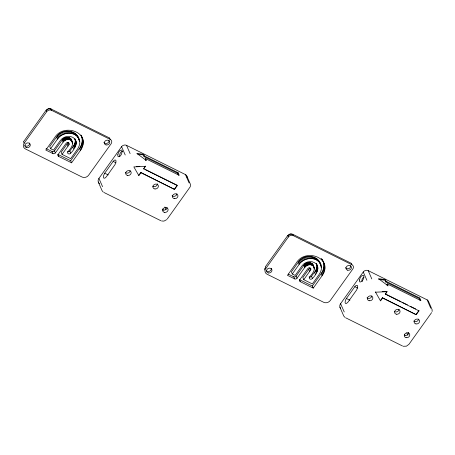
<?xml version="1.0" encoding="UTF-8"?>
<svg xmlns="http://www.w3.org/2000/svg" width="455" height="455" viewBox="0 0 455 455"><rect width="100%" height="100%" fill="white"/><g stroke="black" fill="none" stroke-linecap="round" stroke-linejoin="round"><path stroke-width="0.68" d="M68.256 142.284A1.78 1.502 -23.6 0 1 68.051 142.665L61.169 152.294L62.079 154.393L70.679 158.653L77.515 149.086C86.911 135.021 64.781 123.811 56.545 137.04L49.709 146.612L50.624 148.705L53.485 150.127L60.282 140.623C62.949 136.779 68.563 135.061 72.76 137.342C79.5 141.01 74.734 149.416 70.764 153.107A1.78 1.502 -23.6 0 1 68.347 153.773A1.78 1.502 -23.6 0 1 67.897 151.686C70.224 149.268 75.57 142.938 70.667 140.032C68.102 138.638 64.684 139.731 63.103 142.102L55.368 152.925A1.78 1.502 -23.6 0 1 52.951 153.591L45.79 150.036L54.64 137.655C63.66 122.298 92.53 132.78 80.427 150.446L71.572 162.827L58.684 156.435L57.768 154.336L70.656 160.734L71.572 162.827M67.431 151.674A1.78 1.502 -23.6 0 0 69.848 151.009C72.146 147.551 76.639 143.513 74.921 138.792L75.837 140.891M70.656 160.734L79.511 148.353C81.991 144.929 83.037 140.311 81.576 136.261M303.752 279.677L310.634 270.048L309.724 267.955L302.837 277.584L303.752 279.677L312.346 283.943L319.188 274.376C328.584 260.305 306.448 249.101 298.218 262.33L291.382 271.902L292.292 273.995L295.159 275.417L301.955 265.908C304.623 262.063 310.23 260.351 314.433 262.632C321.167 266.294 316.401 274.706 312.431 278.392A1.78 1.502 -23.6 0 1 310.014 279.057A1.78 1.502 -23.6 0 1 309.571 276.976C311.897 274.558 317.237 268.228 312.34 265.316C309.775 263.928 306.357 265.02 304.776 267.392L297.041 278.215A1.78 1.502 -23.6 0 1 294.624 278.875L287.463 275.326L296.313 262.945C305.333 247.588 334.197 258.07 322.095 275.736L313.245 288.117L300.351 281.719L299.669 280.149M309.104 276.964A1.78 1.502 -23.6 0 0 311.516 276.299C313.819 272.841 318.312 268.803 316.595 264.082M313.245 288.117L312.329 286.019L321.179 273.637C323.664 270.213 324.711 265.601 323.249 261.551M264.565 268.387L264.429 269.974M432.142 311.493L432.091 309.576L428.542 301.46M104.718 173.19L103.666 175.351L103.427 176.927A3.907 1.712 -63.6 0 0 103.973 178.172L104.883 178.144L106.311 176.836L115.064 164.545L116.031 161.303A3.907 1.712 -63.6 0 0 115.49 160.058L114.575 160.086L113.5 160.956L104.718 173.19L108.233 174.93M346.391 298.48L345.533 300.072L345.1 302.217A3.907 1.712 -63.6 0 0 345.646 303.462L346.556 303.434L347.984 302.12L356.737 289.829L357.704 286.593A3.907 1.712 -63.6 0 0 357.158 285.348L356.248 285.376L355.167 286.24L346.391 298.48L349.901 300.22M23.614 141.636L46.143 110.121M24.155 143.228L46.694 111.697A3.617 3.054 -23.6 0 1 51.608 110.343L110.246 139.435A3.617 3.054 -23.6 0 1 111.162 143.678L88.623 175.209A4.851 4.089 -23.6 0 1 82.037 177.023L25.378 148.916A4.851 4.089 -23.6 0 1 24.155 143.228L23.563 141.841M50.624 148.705L57.461 139.139C62.153 131.802 75.649 130.648 79.164 139.622M46.069 148.535L52.041 151.498A1.78 1.502 -23.6 0 0 54.452 150.832L62.187 140.009C64.263 136.25 71.52 136.346 71.816 141.255M62.079 154.393L68.967 144.758A1.78 1.502 -23.6 0 0 68.517 142.677A1.78 1.502 -23.6 0 0 66.1 143.342L58.234 154.347A1.78 1.502 -23.6 0 0 58.684 156.435M99.52 183.718A4.874 4.112 -23.6 0 1 98.928 178.394L121.582 146.703A3.64 3.066 -23.6 0 1 126.524 145.344L185.458 174.578A3.64 3.066 -23.6 0 1 186.988 177.245M178.536 175.277L177.683 173.321L144.042 156.634L144.468 156.037L143.74 154.376L136.784 153.358L146.459 160.592L145.606 158.641L145.179 159.239L145.748 160.541M138.712 175.311L140.783 172.417L174.561 189.428L177.319 185.566L143.683 168.879L145.304 166.086M140.783 172.417L140.925 172.741L138.855 175.63L133.838 166.894L145.446 166.411L143.683 168.879M177.683 173.321L178.11 172.724L144.468 156.037M174.419 189.104L177.183 185.242L145.446 169.499M167.286 219.003L190.27 186.732L190.417 184.292L186.868 176.17M265.282 266.926L287.81 235.406M265.822 268.513L288.362 236.981A3.617 3.054 -23.6 0 1 293.276 235.627L351.92 264.719A3.617 3.054 -23.6 0 1 352.835 268.968L330.296 300.499A4.851 4.089 -23.6 0 1 323.71 302.313L267.051 274.206A4.851 4.089 -23.6 0 1 265.822 268.513L265.237 267.125M292.292 273.995L299.134 264.423C303.826 257.086 317.323 255.938 320.832 264.912M288.339 274.12L293.708 276.782A1.78 1.502 -23.6 0 0 296.125 276.117L303.86 265.299C305.936 261.54 313.188 261.631 313.489 266.545M340.653 308.507A4.874 4.112 -23.6 0 1 340.602 303.678L363.255 271.988A3.64 3.066 -23.6 0 1 368.192 270.628L427.131 299.868A3.64 3.066 -23.6 0 1 428.661 302.529M420.21 300.562L419.351 298.611L385.715 281.924L386.141 281.326L385.413 279.66L378.458 278.648L388.132 285.882L387.279 283.931L386.852 284.529L387.421 285.825M380.386 300.596L382.456 297.707L416.234 314.718L418.992 310.85L418.85 310.532L416.092 314.394M418.992 310.85L385.357 294.163L386.977 291.376M382.456 297.707L382.592 298.025L380.528 300.92L375.369 291.86M385.357 294.163L387.12 291.695L375.506 292.184M419.351 298.611L419.777 298.014L386.141 281.326M431.602 312.613L408.96 344.293L406.429 346.17L403.221 346.266M51.608 110.343C51.426 107.022 44.499 108.961 46.694 111.697M46.143 110.44L48.719 108.813L51.057 109.086M293.276 235.627C293.1 232.306 286.172 234.251 288.362 236.981M287.816 235.73L290.392 234.103L292.73 234.376M166.78 219.606L163.976 221.102L161.548 220.976M136.426 166.462L139.844 166.314M382.194 291.575L385.613 291.433M122.622 151.259L121.309 151.782A2.986 1.308 -63.6 0 0 120.006 153.705L119.534 155.803A3.282 1.439 -63.6 0 0 119.807 156.691M362.487 281.184L362.237 281.173A2.167 0.95 -63.6 0 1 361.861 280.456L362.163 279.097A1.883 0.825 -63.6 0 1 362.988 277.886L363.829 277.55A2.167 0.95 -63.6 0 1 364.028 277.681M137.751 154.16L143.314 154.967L144.042 156.634M378.725 279.342L384.987 280.257L385.715 281.924M50.88 108.881L109.513 137.973M145.606 158.641L179.247 175.334L178.11 172.724M292.554 234.171L351.186 263.257M387.279 283.931L420.915 300.618L419.777 298.014M385.214 293.845L401.082 301.716M402.351 302.342L407.43 304.861M410.603 306.437L415.677 308.956M140.925 172.741L174.561 189.428M113.147 161.394L116.076 162.85M382.592 298.025L416.234 314.718M354.82 286.684L357.749 288.134M299.441 279.626L312.329 286.019M103.899 192.454L160.837 220.703M345.572 317.744L402.51 345.988M344.822 317.26L343.775 316.037L339.942 307.267M103.154 191.97L102.108 190.747L98.269 181.977M351.294 263.343L351.92 264.719M109.621 138.053L110.246 139.435M322.777 260.431L322.191 259.367L323.107 261.466M344.236 311.965L340.602 303.678M102.568 186.675L98.928 178.394M366.889 280.274L363.255 271.988M125.216 154.984L121.582 146.703M427.131 299.868L430.731 308.16M408.357 332.662L408.886 333.879M406.827 332.855L407.89 335.289M404.358 334.271L404.922 335.562M368.192 270.628L371.798 278.921M323.004 260.954L324.159 263.644M323.596 262.711L324.512 264.81M321.725 258.895L322.407 260.465M323.818 263.911L324.733 266.004M321.15 258.491L321.605 259.538M323.92 265.14L324.836 267.233M323.897 266.38L324.813 268.478M323.744 267.631L324.66 269.73M323.471 268.882L324.381 270.975M323.073 270.111L323.983 272.209M319.097 261.119L320.013 263.217M319.552 261.949L320.877 265.293M318.557 260.345L319.473 262.438M320.593 265.174L321.281 266.749M317.931 259.623L318.847 261.716M320.9 266.653L321.361 267.699M317.232 258.963L318.142 261.056M322.555 271.322L323.471 273.421M316.452 258.372L317.368 260.465M315.616 257.849L316.526 259.942M321.924 272.505L322.84 274.598M314.712 257.399L315.628 259.498M321.179 273.637L322.095 275.736M313.762 257.035L314.678 259.128M316.333 263.462L317.505 266.175M316.464 263.917L317.698 266.823M316.913 265.396L317.823 267.489M316.964 266.073L317.88 268.171M312.767 256.751L313.683 258.844M316.953 266.767L317.869 268.86M316.868 267.46L317.783 269.553M311.738 256.552L312.653 258.645M316.714 268.149L317.63 270.247M316.492 268.837L317.408 270.93M310.68 256.438L311.595 258.531M316.208 269.508L317.124 271.601M315.855 270.162L316.771 272.255M309.599 256.41L310.515 258.503M312.915 264.622L314.297 267.83M312.682 264.292L314.371 268.228M312.414 263.985L313.33 266.078M313.717 267.068L314.405 268.638M315.361 270.918L316.276 273.017M312.113 263.701L313.029 265.794M313.711 267.477L314.394 269.053M311.783 263.445L312.699 265.544M308.513 256.466L309.428 258.565M311.425 263.223L312.34 265.316M311.038 263.03L311.954 265.129M310.628 262.876L311.544 264.969M314.468 272.17L315.383 274.268M310.208 262.751L311.123 264.85M307.421 256.614L308.336 258.707M309.764 262.666L310.68 264.764M309.309 262.62L310.225 264.713M306.334 256.848L307.25 258.94M308.848 262.609L309.764 264.702M308.382 262.632L309.298 264.73M307.916 262.694L308.831 264.793M305.271 257.166L306.187 259.259M307.455 262.797L308.371 264.89M307 262.933L307.91 265.026M304.224 257.558L305.14 259.657M306.551 263.098L307.466 265.197M306.118 263.303L307.034 265.401M308.74 269.332L309.656 271.425M311.516 276.299L312.431 278.392M305.703 263.542L306.619 265.635M303.212 258.036L304.128 260.129M305.311 263.803L306.226 265.896M304.941 264.099L305.857 266.192M302.245 258.588L303.161 260.681M304.594 264.412L305.51 266.511M304.281 264.753L305.197 266.852M301.324 259.202L302.239 261.301M303.86 265.299L304.776 267.392M300.459 259.89L301.375 261.983M299.657 260.63L300.573 262.728M298.924 261.426L299.839 263.525M298.218 262.33L299.134 264.423M296.125 276.117L297.041 278.215M293.708 276.782L294.624 278.875M185.458 174.578L189.058 182.87M164.892 206.962L165.956 209.397M162.685 208.987L163.248 210.273M126.524 145.344L130.124 153.636M81.337 135.67L82.491 138.354M80.979 135.129L81.434 136.176M81.923 137.427L82.838 139.52M82.15 138.627L83.066 140.72M82.247 139.85L83.163 141.949M82.224 141.096L83.14 143.188M82.071 142.347L82.986 144.44M81.798 143.592L82.713 145.685M81.4 144.826L82.315 146.919M77.43 135.835L78.345 137.928M79.432 140.527L78.522 138.434L78.692 139.367M76.884 135.055L77.799 137.154M78.925 139.89L79.608 141.459M76.258 134.333L77.174 136.432M75.558 133.673L76.474 135.772M80.882 146.038L81.798 148.131M74.785 133.082L75.701 135.175M73.943 132.559L74.859 134.657M80.251 147.215L81.166 149.308M73.045 132.115L73.96 134.208M79.511 148.353L80.427 150.446M72.095 131.745L73.005 133.844M75.115 139.44L76.031 141.533M75.24 140.106L76.156 142.199M75.297 140.788L76.212 142.881M71.099 131.461L72.009 133.56M75.28 141.477L76.195 143.57M75.194 142.17L76.11 144.269M70.064 131.262L70.98 133.355M75.047 142.864L75.957 144.957M74.825 143.547L75.74 145.645M69.006 131.148L69.922 133.241M74.535 144.224L75.45 146.317M74.188 144.878L75.103 146.971M67.926 131.12L68.841 133.218M71.242 139.338L72.51 142.159M71.008 139.002L72.698 142.944M70.741 138.695L71.657 140.788M72.049 141.778L72.732 143.348M73.693 145.634L74.609 147.727M70.445 138.411L71.355 140.51M72.038 142.193L72.726 143.763M70.11 138.161L71.025 140.254M66.84 131.182L67.755 133.275M69.751 137.933L70.667 140.032M69.365 137.746L70.28 139.839M68.961 137.586L69.877 139.685M72.794 146.885L73.71 148.978M68.534 137.467L69.45 139.56M65.747 131.33L66.663 133.423M68.091 137.382L69.006 139.475M67.641 137.33L68.557 139.429M64.667 131.558L65.583 133.656M67.181 137.319L68.096 139.418M66.714 137.347L67.63 139.44M66.248 137.41L67.164 139.503M63.598 131.876L64.513 133.969M65.782 137.507L66.697 139.605M68.051 142.665L68.967 144.758M65.327 137.643L66.242 139.736M62.557 132.274L63.467 134.367M64.877 137.814L65.793 139.907M64.445 138.019L65.361 140.112M67.067 144.042L67.983 146.135M69.848 151.009L70.764 153.107M64.03 138.252L64.946 140.345M61.544 132.746L62.46 134.845M63.637 138.519L64.553 140.612M63.268 138.809L64.183 140.902M60.572 133.298L61.488 135.391M62.926 139.128L63.842 141.221M62.614 139.469L63.524 141.562M59.65 133.918L60.566 136.011M62.187 140.009L63.103 142.102M58.786 134.6L59.702 136.693M57.984 135.345L58.9 137.438M57.25 136.142L58.166 138.235M56.545 137.04L57.461 139.139M54.452 150.832L55.368 152.925M52.041 151.498L52.951 153.591M77.885 136.659L78.249 137.529M320.189 263.718L320.365 264.651M167.093 207.548A2.821 2.383 -23.6 0 1 165.193 209.886A2.821 2.383 -23.6 0 1 162.247 209.482M130.17 170.597A2.821 2.383 -23.6 0 1 128.276 172.934A2.821 2.383 -23.6 0 1 125.33 172.53M176.927 193.79A2.821 2.383 -23.6 0 1 175.027 196.128A2.821 2.383 -23.6 0 1 172.081 195.724M157.379 183.831A2.821 2.383 -23.6 0 1 155.746 186.305A2.821 2.383 -23.6 0 1 152.726 186.186M29.615 143.046A2.793 2.355 -23.6 0 1 28.113 145.827A2.793 2.355 -23.6 0 1 24.866 145.583M109.075 140.407A2.793 2.355 -23.6 0 1 107.124 143.291A2.793 2.355 -23.6 0 1 103.876 142.29M300.351 281.719A1.78 1.502 -23.6 0 1 299.908 279.632L307.773 268.626A1.78 1.502 -23.6 0 1 310.191 267.961A1.78 1.502 -23.6 0 1 310.634 270.048M271.288 268.336A2.793 2.355 -23.6 0 1 269.781 271.117A2.793 2.355 -23.6 0 1 266.539 270.867M350.748 265.692A2.793 2.355 -23.6 0 1 348.797 268.581A2.793 2.355 -23.6 0 1 345.55 267.58M418.594 319.08A2.821 2.383 -23.6 0 1 416.7 321.418A2.821 2.383 -23.6 0 1 413.754 321.008M371.843 295.887A2.821 2.383 -23.6 0 1 369.949 298.224A2.821 2.383 -23.6 0 1 366.997 297.815M399.046 309.116A2.821 2.383 -23.6 0 1 397.42 311.59A2.821 2.383 -23.6 0 1 394.4 311.476M408.761 332.838A2.821 2.383 -23.6 0 1 404.455 335.136M117.839 154.717L117.788 155.474A3.902 1.712 -63.6 0 0 118.471 156.765L120.046 156.133A3.6 1.581 -63.6 0 0 121.616 153.818L122.185 151.305A3.902 1.712 -63.6 0 0 121.502 150.013L119.927 150.645A3.6 1.581 -63.6 0 0 118.357 152.96L117.839 154.717M359.507 280.007L359.461 280.763A3.902 1.712 -63.6 0 0 360.144 282.055L361.719 281.423A3.6 1.581 -63.6 0 0 363.289 279.108L363.852 276.594A3.902 1.712 -63.6 0 0 363.175 275.303L361.6 275.935A3.6 1.581 -63.6 0 0 360.03 278.25L359.507 280.007M127.519 175.431A2.821 2.383 -23.6 0 0 131.148 172.286A2.821 2.383 -23.6 0 0 126.644 171.376A2.821 2.383 -23.6 0 0 127.519 175.431M164.437 212.383A2.821 2.383 -23.6 0 0 168.066 209.237A2.821 2.383 -23.6 0 0 163.567 208.327A2.821 2.383 -23.6 0 0 164.437 212.383M174.271 198.625A2.821 2.383 -23.6 0 0 177.899 195.479A2.821 2.383 -23.6 0 0 173.4 194.575A2.821 2.383 -23.6 0 0 174.271 198.625M154.996 188.967A2.821 2.383 -23.6 0 0 158.277 185.532A2.821 2.383 -23.6 0 0 153.631 185.071A2.821 2.383 -23.6 0 0 154.996 188.967M26.686 147.665A2.793 2.355 -23.6 0 0 30.275 144.553A2.793 2.355 -23.6 0 0 25.827 143.655A2.793 2.355 -23.6 0 0 26.686 147.665M106.038 144.917A2.793 2.355 -23.6 0 0 109.735 141.915A2.793 2.355 -23.6 0 0 105.344 140.862A2.793 2.355 -23.6 0 0 106.038 144.917M268.359 272.954A2.793 2.355 -23.6 0 0 271.948 269.843A2.793 2.355 -23.6 0 0 267.494 268.945A2.793 2.355 -23.6 0 0 268.359 272.954M347.705 270.207A2.793 2.355 -23.6 0 0 351.408 267.199A2.793 2.355 -23.6 0 0 347.017 266.152A2.793 2.355 -23.6 0 0 347.705 270.207M415.944 323.914A2.821 2.383 -23.6 0 0 419.573 320.769A2.821 2.383 -23.6 0 0 415.068 319.859A2.821 2.383 -23.6 0 0 415.944 323.914M396.669 314.257A2.821 2.383 -23.6 0 0 399.945 310.822A2.821 2.383 -23.6 0 0 395.304 310.361A2.821 2.383 -23.6 0 0 396.669 314.257M369.187 300.721A2.821 2.383 -23.6 0 0 372.816 297.576A2.821 2.383 -23.6 0 0 368.317 296.666A2.821 2.383 -23.6 0 0 369.187 300.721M406.11 337.673A2.821 2.383 -23.6 0 0 409.739 334.522A2.821 2.383 -23.6 0 0 405.234 333.617A2.821 2.383 -23.6 0 0 406.11 337.673"/></g></svg>
